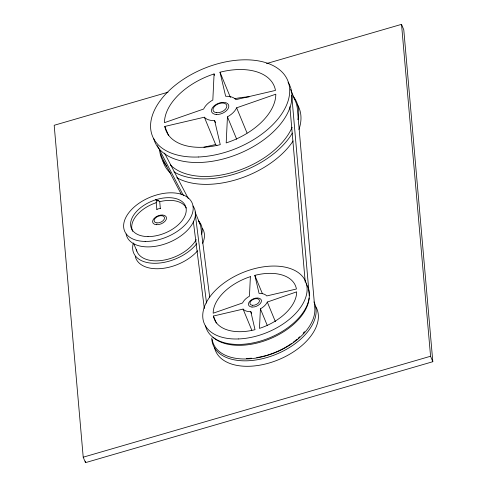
<?xml version="1.0" encoding="UTF-8"?>
<svg xmlns="http://www.w3.org/2000/svg" width="487" height="487" viewBox="0 0 487 487"><rect width="100%" height="100%" fill="white"/><g stroke="black" fill="none" stroke-linecap="round" stroke-linejoin="round"><path stroke-width="0.73" d="M214.079 73.939L212.831 100.005A18.287 10.775 -22.4 0 0 203.639 109.039L164.478 122.663A58.513 34.48 -22.4 0 1 214.079 73.939L214.657 75.339M227.447 116.85L226.193 142.916A58.513 34.48 -22.4 0 0 275.8 94.192L236.639 107.816A18.287 10.775 -22.4 0 1 227.447 116.85L236.694 139.258M260.411 308.837L259.474 328.39A43.885 25.86 -22.4 0 0 296.674 291.841L267.302 302.062A13.715 8.084 -22.4 0 1 260.411 308.837L267.345 325.645M168.015 92.207L54.179 125.287L83.216 457.19L85.469 462.65L432.821 361.713L403.784 29.81L401.532 24.35L266.529 63.578M158.494 200.747L157.1 200.912L156.169 202.123L156.832 209.294L160.308 208.284L159.73 201.679L158.823 200.845L155.682 199.78L158.823 200.845M83.216 457.19L430.569 356.247L401.532 24.35M168.563 135.544L164.807 126.443L204.351 117.203A18.287 10.775 -22.4 0 0 214.627 120.575L215.498 122.675M203.907 147.251L215.625 144.511A18.287 10.775 -22.4 0 0 216.922 145.692M216.319 323.033L213.428 316.033L243.092 309.099A13.715 8.084 -22.4 0 0 250.799 311.631L251.663 313.731M164.539 153.095L188.292 198.562M198.471 220.909L199.518 222.918A35.837 21.118 -22.4 0 1 200.851 227.198L209.696 297.228M157.331 145.601L183.532 195.75M181.481 194.697L162.615 158.585A72.411 42.673 -22.4 0 1 160.747 153.916M430.569 356.247L432.821 361.713M290.562 89.438L294.787 99.677M236.639 107.816L247.043 133.03M220.008 72.216L225.645 96.28A18.287 10.775 -22.4 0 1 235.921 99.652L275.472 90.412A58.513 34.48 -22.4 0 0 220.008 72.216L230.412 97.424M204.351 117.203L215.625 144.511M267.302 302.062L275.392 321.67M254.835 275.362L259.06 293.411A13.715 8.084 -22.4 0 1 266.766 295.938L296.425 289.01A43.885 25.86 -22.4 0 0 254.835 275.362L262.347 293.564M243.092 309.099L251.761 330.107M195.056 211.991L200.127 224.276M133.468 242.94L136.847 251.134M214.627 120.575L220.264 144.639A58.513 34.48 -22.4 0 1 164.807 126.443M250.799 311.631L255.024 329.681A43.885 25.86 -22.4 0 1 213.428 316.033M195.214 213.543L206.537 303.151M193.296 221.165L204.327 308.502M291.731 95.269L309.154 294.41A54.124 31.898 -22.4 0 1 309.227 295.834M289.881 106.677L305.252 282.344M85.335 461.134L85.469 462.65M294.105 98.374A72.411 42.673 -22.4 0 1 297.374 108.924L314.791 308.064A54.124 31.898 -22.4 0 1 267.46 355.388A54.124 31.898 -22.4 0 1 212.168 339.476M309.16 298.032A54.124 31.898 -22.4 0 1 269.494 339.007A54.124 31.898 -22.4 0 1 212.88 337.205M157.039 209.629A1.826 1.455 -5 0 1 156.832 209.294M160.308 208.284A1.826 1.455 -5 0 1 160.393 208.655M132.628 231.319A29.257 17.24 -22.4 0 1 156.254 202.689M159.73 201.679A29.257 17.24 -22.4 0 1 186.278 208.028M198.921 221.335A36.568 21.55 -22.4 0 1 201.691 234.18M196.748 243.707A36.568 21.55 -22.4 0 1 154.556 263.29A36.568 21.55 -22.4 0 1 133.261 243.39M196.255 239.592A32.915 19.395 -22.4 0 1 163.048 260.271A32.915 19.395 -22.4 0 1 136.342 249.32M193.004 206.007A36.568 21.55 -22.4 0 1 169.178 242.386A36.568 21.55 -22.4 0 1 126.115 234.016M202.397 228.409A36.568 21.55 -22.4 0 1 202.622 243.342M197.71 250.72A36.568 21.55 -22.4 0 1 161.307 268.55A36.568 21.55 -22.4 0 1 135.27 256.515M313.938 301.91A54.854 32.325 -22.4 0 1 271.837 355.948A54.854 32.325 -22.4 0 1 211.766 338.081M304.46 331.665A51.196 30.17 -22.4 0 1 303.139 333.224M299.736 336.779A51.196 30.17 -22.4 0 1 298.135 338.258M297.027 339.232A51.196 30.17 -22.4 0 1 293.077 342.373M291.378 343.597A51.196 30.17 -22.4 0 1 267.345 355.139M266.657 355.346A51.196 30.17 -22.4 0 1 256.74 357.568M251.493 358.195A51.196 30.17 -22.4 0 1 246.398 358.414M306.116 283.732A54.854 32.325 -22.4 0 1 269.993 337.668A54.854 32.325 -22.4 0 1 205.52 325.9M315.503 306.165A54.854 32.325 -22.4 0 1 278.467 359.741A54.854 32.325 -22.4 0 1 214.536 347.748M293.113 96.17A73.135 43.106 -22.4 0 1 297.91 119.729M292.383 133.103A73.135 43.106 -22.4 0 1 173.938 171.887M166.645 166.067A73.135 43.106 -22.4 0 1 159.681 150.465M292.17 127.235A69.483 40.951 -22.4 0 1 234.643 171.771A69.483 40.951 -22.4 0 1 170.304 164.843M288.024 82.163A73.135 43.106 -22.4 0 1 239.397 153.502A73.135 43.106 -22.4 0 1 153.655 138.387M234.758 98.703A58.513 34.48 -22.4 0 1 249.076 96.87M297.417 104.626A73.135 43.106 -22.4 0 1 298.933 129.493M293.107 140.987A73.135 43.106 -22.4 0 1 176.769 177.682M170.499 173.129A73.135 43.106 -22.4 0 1 162.859 160.929M250.385 276.653L249.447 296.206A13.715 8.084 -22.4 0 0 242.556 302.975L213.178 313.202A43.885 25.86 -22.4 0 1 250.385 276.653M156.96 222.936A5.485 3.232 -22.4 0 0 164.521 217.792A5.485 3.232 -22.4 0 0 156.455 217.19A5.485 3.232 -22.4 0 0 156.96 222.936M252.546 305.3A5.028 2.965 -22.4 0 0 259.48 300.589A5.028 2.965 -22.4 0 0 252.083 300.035A5.028 2.965 -22.4 0 0 252.546 305.3M216.776 112.722A7.311 4.31 -22.4 0 0 226.857 105.862A7.311 4.31 -22.4 0 0 216.106 105.058A7.311 4.31 -22.4 0 0 216.776 112.722M156.4 224.696A7.311 4.31 -22.4 0 0 166.487 217.835A7.311 4.31 -22.4 0 0 155.73 217.032A7.311 4.31 -22.4 0 0 156.4 224.696M148.011 236.579A29.257 17.24 -22.4 0 0 185.967 207.572A29.257 17.24 -22.4 0 0 141.254 207.212A29.257 17.24 -22.4 0 0 148.011 236.579M145.144 241.436A36.568 21.55 -22.4 0 0 192.895 205.362A36.568 21.55 -22.4 0 0 137.194 204.564A36.568 21.55 -22.4 0 0 145.144 241.436M238.593 338.946A54.854 32.325 -22.4 0 0 306.019 282.6A54.854 32.325 -22.4 0 0 220.173 286.009A54.854 32.325 -22.4 0 0 238.593 338.946M251.986 307.06A6.855 4.042 -22.4 0 0 261.44 300.625A6.855 4.042 -22.4 0 0 251.359 299.876A6.855 4.042 -22.4 0 0 251.986 307.06M198.361 156.997A73.135 43.106 -22.4 0 0 288.255 81.871A73.135 43.106 -22.4 0 0 173.798 86.418A73.135 43.106 -22.4 0 0 198.361 156.997M216.216 114.482A9.143 5.387 -22.4 0 0 228.823 105.904A9.143 5.387 -22.4 0 0 215.376 104.9A9.143 5.387 -22.4 0 0 216.216 114.482"/></g></svg>
